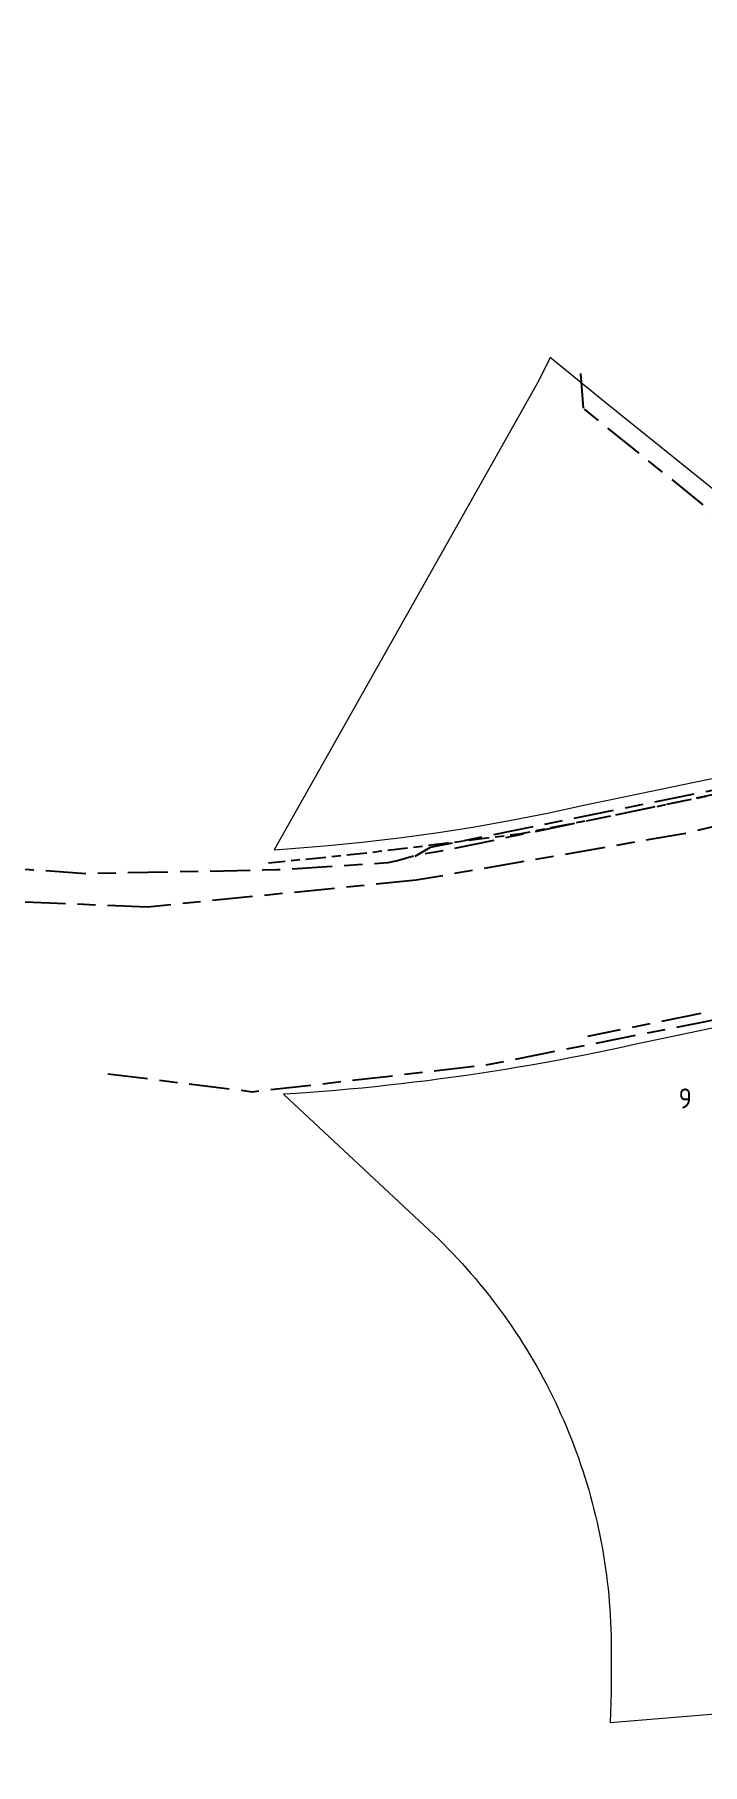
# Model space of a CAD drawing. Header units: metres. Extents: x 297818 to 299097, y 6264861 to 6266140.
# Drawn here: x 298085.7 to 298152.3, y 6265659.9 to 6265832.6 of the extents above; entities that cross this region are included whole.
import ezdxf

# ---------------------------------------------------------------- set-up
doc = ezdxf.new("R2010")
doc.units = ezdxf.units.M
doc.linetypes.add('Cable Exist UG', pattern=[8.2, 4, -1.2, 1.8, -1.2])
doc.layers.get('0').update_dxf_attribs({"color": 6})
doc.layers.add('Cadastre Land Parcels_SP_EXT', color=9, linetype='Continuous', lineweight=5)
for name, color, linetype in [('Mains_HV_EXT', 7, 'Continuous'), ('Mains_LV_EXT', 7, 'Continuous'), ('Mains_SL_EXT', 7, 'Continuous'), ('UG_Details_SP_MISC', 7, 'Continuous')]:
    doc.layers.add(name, color=color, linetype=linetype)
doc.styles.add('iecDevPlan', font='isocp.shx', dxfattribs={"height": 1.8})
doc.styles.get("Standard").update_dxf_attribs({"font": 'arial.ttf'})
doc.linetypes.add('Cable New UG', pattern='A,7,-0.25,["x",Standard,S=2,R=0,X=0.2,Y=-0.8],-2.1', length=9.35)

msp = doc.modelspace()

# ---------------------------------------------------------------- linework, layer by layer
at = {"color": 2, "linetype": 'Cable New UG', "ltscale": 0.5}
msp.add_circle((298457.33, 6265500.67), 639.42, dxfattribs=at)
at = {"layer": 'Cadastre Land Parcels_SP_EXT', "linetype": 'Continuous'}
msp.add_lwpolyline([(298162.8, 6265779.63), (298142.23, 6265796.18), (298137.12, 6265800.35), (298135.99, 6265798.06), (298125.69, 6265779.75), (298109.62, 6265751.21), (298111.35, 6265751.33), (298115.01, 6265751.63), (298118.67, 6265752), (298122.33, 6265752.43), (298125.98, 6265752.94), (298129.62, 6265753.52), (298133.25, 6265754.16), (298136.87, 6265754.87), (298140.49, 6265755.65), (298181.87, 6265764.29), (298162.8, 6265779.63)], close=True, dxfattribs=at)
msp.add_lwpolyline([(298187.88, 6265740.66), (298145.53, 6265731.79), (298144.25, 6265731.5), (298142.97, 6265731.23), (298141.69, 6265730.96), (298140.4, 6265730.7), (298139.12, 6265730.45), (298137.83, 6265730.2), (298136.54, 6265729.96), (298135.25, 6265729.73), (298133.96, 6265729.51), (298132.67, 6265729.3), (298131.37, 6265729.09), (298130.08, 6265728.89), (298128.78, 6265728.7), (298127.48, 6265728.51), (298126.18, 6265728.34), (298124.89, 6265728.17), (298123.58, 6265728.01), (298122.28, 6265727.85), (298120.98, 6265727.71), (298119.68, 6265727.57), (298118.37, 6265727.44), (298117.07, 6265727.32), (298115.76, 6265727.2), (298114.46, 6265727.09), (298113.15, 6265727), (298111.84, 6265726.9), (298110.54, 6265726.82), (298125.05, 6265713.27), (298125.53, 6265712.81), (298126.02, 6265712.35), (298126.49, 6265711.88), (298126.96, 6265711.4), (298127.43, 6265710.92), (298127.89, 6265710.43), (298128.34, 6265709.94), (298128.79, 6265709.44), (298129.23, 6265708.93), (298129.67, 6265708.43), (298130.1, 6265707.91), (298130.52, 6265707.39), (298130.94, 6265706.87), (298131.35, 6265706.34), (298131.76, 6265705.81), (298132.16, 6265705.27), (298132.55, 6265704.73), (298132.94, 6265704.18), (298133.32, 6265703.63), (298133.69, 6265703.07), (298134.06, 6265702.51), (298134.42, 6265701.95), (298134.77, 6265701.38), (298135.12, 6265700.81), (298135.46, 6265700.23), (298135.79, 6265699.65), (298136.12, 6265699.06), (298136.44, 6265698.48), (298136.75, 6265697.88), (298137.06, 6265697.29), (298137.36, 6265696.69), (298137.65, 6265696.09), (298137.93, 6265695.48), (298138.21, 6265694.87), (298138.48, 6265694.26), (298138.75, 6265693.64), (298139, 6265693.02), (298139.25, 6265692.4), (298139.49, 6265691.78), (298139.73, 6265691.15), (298139.96, 6265690.52), (298140.17, 6265689.88), (298140.39, 6265689.25), (298140.59, 6265688.61), (298140.79, 6265687.97), (298140.98, 6265687.33), (298141.16, 6265686.68), (298141.33, 6265686.04), (298141.5, 6265685.39), (298141.66, 6265684.74), (298141.81, 6265684.08), (298141.96, 6265683.43), (298142.09, 6265682.78), (298142.22, 6265682.12), (298142.34, 6265681.46), (298142.46, 6265680.8), (298142.56, 6265680.14), (298142.66, 6265679.47), (298142.75, 6265678.81), (298142.83, 6265678.15), (298142.9, 6265677.48), (298142.97, 6265676.81), (298143.03, 6265676.15), (298143.08, 6265675.48), (298143.12, 6265674.81), (298143.16, 6265674.14), (298143.19, 6265673.47), (298143.21, 6265672.8), (298143.22, 6265672.13), (298143.23, 6265671.13), (298143.23, 6265670.13), (298143.22, 6265669.12), (298143.21, 6265668.12), (298143.2, 6265667.12), (298143.17, 6265666.11), (298143.14, 6265665.11), (298143.1, 6265664.11), (298155.23, 6265665.12)], dxfattribs=at)
at = {"layer": 'Mains_HV_EXT', "linetype": 'Cable Exist UG'}
msp.add_lwpolyline([(298219.49, 6265769.36), (298150.65, 6265752.85), (298123.77, 6265748.17), (298096.98, 6265745.49), (298074.39, 6265746.41), (298049.03, 6265750.88), (298023.65, 6265755.81), (298021.48, 6265742.08)], dxfattribs=at)
at = {"layer": 'Mains_LV_EXT', "linetype": 'Cable Exist UG', "flags": 128}
msp.add_lwpolyline([(298054.33, 6265753.29), (298060.23, 6265752.17), (298075.4, 6265749.91), (298090.94, 6265748.85), (298109.86, 6265749.23), (298120.98, 6265749.93), (298121.9, 6265750.14), (298123.71, 6265750.67), (298126.64, 6265751.16), (298172.35, 6265760.7)], dxfattribs=at)
at = {"layer": 'Mains_SL_EXT', "linetype": 'Cable Exist UG'}
msp.add_lwpolyline([(298191.98, 6265764.38), (298187.97, 6265767.17), (298177.95, 6265765.08), (298140.44, 6265795.27), (298140.2, 6265798.73)], dxfattribs=at)
at = {"layer": 'Mains_SL_EXT', "linetype": 'Cable Exist UG', "flags": 128}
for points in [[(298123.68, 6265750.57), (298125.19, 6265751.47), (298190.12, 6265764.63), (298191.98, 6265764.38)], [(298093.01, 6265728.87), (298107.46, 6265727.07), (298130.63, 6265729.73), (298152.8, 6265734.12), (298171.57, 6265737.85)]]:
    msp.add_lwpolyline(points, dxfattribs=at)
at = {"layer": 'UG_Details_SP_MISC', "color": 7, "linetype": 'Cable Exist UG', "ltscale": 0.5, "flags": 128}
msp.add_lwpolyline([(298191.34, 6265764.51), (298143.81, 6265754.7), (298134.01, 6265752.77), (298126.88, 6265751.86), (298118.53, 6265750.84), (298109.05, 6265749.88)], dxfattribs=at)
at = {"layer": 'UG_Details_SP_MISC', "color": 7, "linetype": 'Cable Exist UG', "flags": 128}
msp.add_lwpolyline([(298176.27, 6265739.78), (298140.86, 6265732.58)], dxfattribs=at)

# ---------------------------------------------------------------- texts
at = {"layer": 'Cadastre Land Parcels_SP_EXT', "style": 'iecDevPlan'}
msp.add_text('9', height=2, dxfattribs=at).set_placement((298149.94, 6265725.4))

doc.saveas('drawing.dxf')
